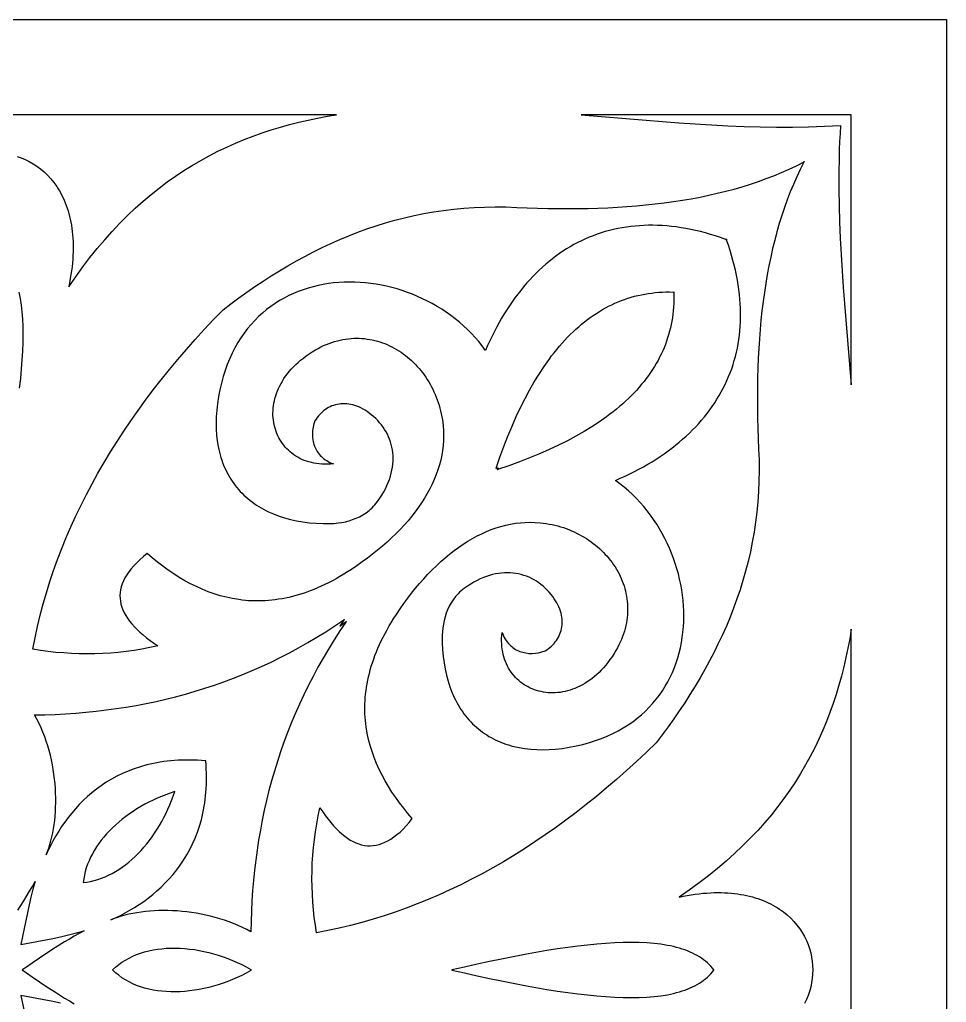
# Model space of a CAD drawing. Extents: x 38.7 to 88.7, y 79 to 129.
# Drawn here: x 64.31 to 88.68, y 103.17 to 129.02 of the extents above; entities that cross this region are included whole.
import ezdxf

# ---------------------------------------------------------------- set-up
doc = ezdxf.new("R2010")
doc.units = 0
doc.header["$MEASUREMENT"] = 0
doc.layers.add('LAYER_1', color=18, linetype='CONTINUOUS')

msp = doc.modelspace()

# ---------------------------------------------------------------- linework, layer by layer
at = {"layer": 'LAYER_1'}
for points in [[(38.681, 129.025), (88.681, 129.025), (88.681, 79.025), (38.681, 79.025)], [(79.073, 126.525), (80.788, 126.379), (81.217, 126.344), (81.647, 126.312), (82.076, 126.282), (82.504, 126.255), (82.932, 126.233), (83.36, 126.215), (83.786, 126.202), (84.212, 126.196), (84.636, 126.196), (85.058, 126.203), (85.269, 126.21), (85.479, 126.219), (85.689, 126.23), (85.898, 126.243), (85.885, 126.033), (85.874, 125.823), (85.866, 125.613), (85.859, 125.402), (85.852, 124.98), (85.852, 124.556), (85.858, 124.13), (85.871, 123.704), (85.888, 123.276), (85.911, 122.848), (85.937, 122.419), (85.967, 121.99), (86, 121.561), (86.035, 121.131), (86.181, 119.416), (86.181, 126.525)], [(84.942, 125.287), (84.948, 125.289), (84.931, 125.272), (84.836, 125.082), (84.745, 124.889), (84.658, 124.692), (84.576, 124.492), (84.497, 124.288), (84.423, 124.082), (84.353, 123.872), (84.287, 123.659), (84.225, 123.443), (84.167, 123.224), (84.112, 123.001), (84.061, 122.776), (84.014, 122.548), (83.971, 122.318), (83.931, 122.084), (83.895, 121.848), (83.862, 121.608), (83.832, 121.367), (83.806, 121.122), (83.783, 120.875), (83.764, 120.626), (83.747, 120.374), (83.734, 120.119), (83.723, 119.863), (83.716, 119.604), (83.712, 119.342), (83.71, 119.079), (83.711, 118.813), (83.715, 118.545), (83.722, 118.275), (83.731, 118.003), (83.743, 117.728), (83.754, 117.443), (83.756, 117.162), (83.752, 116.883), (83.74, 116.608), (83.721, 116.337), (83.696, 116.068), (83.663, 115.803), (83.624, 115.541), (83.578, 115.281), (83.526, 115.025), (83.467, 114.772), (83.403, 114.521), (83.332, 114.273), (83.256, 114.028), (83.174, 113.785), (83.087, 113.545), (82.994, 113.308), (82.896, 113.073), (82.793, 112.84), (82.684, 112.61), (82.571, 112.382), (82.454, 112.156), (82.331, 111.932), (82.205, 111.71), (82.074, 111.49), (81.939, 111.273), (81.8, 111.056), (81.657, 110.842), (81.511, 110.63), (81.361, 110.419), (81.207, 110.21), (81.05, 110.002), (80.791, 109.753), (80.53, 109.509), (80.269, 109.271), (80.006, 109.039), (79.741, 108.813), (79.476, 108.592), (79.209, 108.377), (78.942, 108.169), (78.672, 107.966), (78.402, 107.769), (78.13, 107.578), (77.857, 107.393), (77.583, 107.214), (77.308, 107.041), (77.031, 106.874), (76.753, 106.713), (76.473, 106.559), (76.192, 106.411), (75.91, 106.269), (75.627, 106.133), (75.342, 106.003), (75.056, 105.88), (74.768, 105.763), (74.479, 105.653), (74.189, 105.548), (73.897, 105.451), (73.604, 105.36), (73.31, 105.275), (73.014, 105.197), (72.717, 105.125), (72.418, 105.06), (72.118, 105.002), (72.086, 105.204), (72.059, 105.406), (72.037, 105.609), (72.019, 105.812), (72.007, 106.016), (71.999, 106.22), (71.996, 106.425), (71.999, 106.63), (72.006, 106.836), (72.019, 107.042), (72.037, 107.248), (72.06, 107.455), (72.089, 107.663), (72.123, 107.871), (72.163, 108.08), (72.208, 108.289), (72.279, 108.184), (72.351, 108.084), (72.422, 107.99), (72.494, 107.901), (72.567, 107.819), (72.639, 107.741), (72.712, 107.67), (72.785, 107.605), (72.858, 107.545), (72.932, 107.492), (73.006, 107.444), (73.08, 107.403), (73.154, 107.369), (73.229, 107.34), (73.304, 107.318), (73.38, 107.303), (73.455, 107.294), (73.532, 107.292), (73.608, 107.296), (73.685, 107.308), (73.762, 107.326), (73.839, 107.351), (73.917, 107.384), (73.996, 107.423), (74.074, 107.47), (74.153, 107.524), (74.233, 107.586), (74.313, 107.655), (74.393, 107.732), (74.473, 107.816), (74.555, 107.908), (74.636, 108.008), (74.52, 108.143), (74.409, 108.281), (74.302, 108.421), (74.199, 108.563), (74.102, 108.706), (74.009, 108.852), (73.922, 109), (73.841, 109.149), (73.765, 109.301), (73.696, 109.455), (73.633, 109.611), (73.577, 109.769), (73.527, 109.929), (73.485, 110.091), (73.45, 110.255), (73.422, 110.421), (73.412, 110.505), (73.403, 110.59), (73.396, 110.675), (73.391, 110.76), (73.389, 110.846), (73.388, 110.933), (73.39, 111.02), (73.394, 111.108), (73.4, 111.196), (73.408, 111.285), (73.419, 111.374), (73.431, 111.464), (73.446, 111.554), (73.464, 111.645), (73.484, 111.737), (73.506, 111.829), (73.531, 111.921), (73.558, 112.015), (73.588, 112.108), (73.62, 112.203), (73.655, 112.298), (73.693, 112.393), (73.733, 112.489), (73.776, 112.585), (73.821, 112.683), (73.869, 112.78), (73.92, 112.878), (73.974, 112.977), (74.031, 113.077), (74.09, 113.177), (74.152, 113.277), (74.218, 113.378), (74.315, 113.523), (74.414, 113.665), (74.515, 113.803), (74.618, 113.938), (74.723, 114.068), (74.829, 114.195), (74.937, 114.318), (75.047, 114.436), (75.158, 114.551), (75.27, 114.661), (75.384, 114.767), (75.499, 114.868), (75.616, 114.964), (75.733, 115.056), (75.852, 115.143), (75.972, 115.226), (76.093, 115.303), (76.215, 115.375), (76.338, 115.442), (76.462, 115.503), (76.587, 115.559), (76.712, 115.61), (76.838, 115.655), (76.965, 115.694), (77.093, 115.727), (77.221, 115.755), (77.35, 115.776), (77.479, 115.792), (77.608, 115.801), (77.738, 115.804), (77.868, 115.8), (77.998, 115.79), (78.078, 115.781), (78.156, 115.77), (78.234, 115.757), (78.311, 115.742), (78.387, 115.725), (78.462, 115.706), (78.536, 115.684), (78.609, 115.661), (78.681, 115.636), (78.752, 115.61), (78.822, 115.581), (78.891, 115.551), (78.958, 115.519), (79.024, 115.485), (79.09, 115.449), (79.153, 115.412), (79.216, 115.373), (79.277, 115.333), (79.337, 115.291), (79.395, 115.248), (79.452, 115.203), (79.507, 115.157), (79.561, 115.11), (79.613, 115.061), (79.663, 115.011), (79.712, 114.959), (79.759, 114.907), (79.805, 114.853), (79.849, 114.798), (79.891, 114.742), (79.931, 114.685), (79.969, 114.627), (80.005, 114.567), (80.04, 114.507), (80.072, 114.446), (80.103, 114.384), (80.131, 114.321), (80.157, 114.257), (80.182, 114.193), (80.204, 114.128), (80.223, 114.062), (80.241, 113.995), (80.256, 113.928), (80.27, 113.86), (80.28, 113.791), (80.289, 113.722), (80.295, 113.653), (80.298, 113.583), (80.299, 113.513), (80.298, 113.442), (80.294, 113.371), (80.287, 113.299), (80.278, 113.228), (80.266, 113.156), (80.251, 113.084), (80.234, 113.011), (80.214, 112.939), (80.191, 112.866), (80.166, 112.794), (80.137, 112.721), (80.105, 112.648), (80.071, 112.576), (80.034, 112.503), (79.993, 112.431), (79.942, 112.347), (79.889, 112.266), (79.835, 112.189), (79.78, 112.115), (79.723, 112.045), (79.666, 111.978), (79.607, 111.915), (79.547, 111.855), (79.487, 111.798), (79.425, 111.745), (79.363, 111.695), (79.301, 111.648), (79.237, 111.605), (79.173, 111.564), (79.109, 111.527), (79.045, 111.493), (78.98, 111.462), (78.914, 111.434), (78.849, 111.409), (78.784, 111.387), (78.719, 111.369), (78.653, 111.353), (78.588, 111.34), (78.523, 111.329), (78.459, 111.322), (78.395, 111.317), (78.331, 111.316), (78.268, 111.317), (78.206, 111.32), (78.144, 111.327), (78.083, 111.336), (78.023, 111.347), (77.963, 111.362), (77.905, 111.378), (77.848, 111.398), (77.792, 111.419), (77.737, 111.443), (77.684, 111.47), (77.631, 111.499), (77.581, 111.53), (77.531, 111.564), (77.484, 111.6), (77.438, 111.638), (77.394, 111.679), (77.352, 111.721), (77.311, 111.766), (77.273, 111.813), (77.236, 111.862), (77.202, 111.913), (77.17, 111.966), (77.14, 112.021), (77.113, 112.079), (77.088, 112.138), (77.065, 112.199), (77.045, 112.261), (77.028, 112.326), (77.013, 112.392), (77.002, 112.461), (76.993, 112.531), (76.987, 112.602), (76.984, 112.676), (76.984, 112.751), (76.988, 112.827), (76.995, 112.905), (77.013, 112.858), (77.034, 112.813), (77.056, 112.771), (77.079, 112.73), (77.105, 112.692), (77.131, 112.655), (77.159, 112.621), (77.188, 112.589), (77.219, 112.559), (77.251, 112.531), (77.284, 112.506), (77.318, 112.482), (77.353, 112.46), (77.389, 112.441), (77.426, 112.423), (77.464, 112.407), (77.502, 112.394), (77.541, 112.382), (77.581, 112.373), (77.622, 112.365), (77.704, 112.355), (77.788, 112.353), (77.873, 112.359), (77.959, 112.372), (78.045, 112.392), (78.13, 112.42), (78.175, 112.448), (78.217, 112.479), (78.257, 112.511), (78.295, 112.544), (78.331, 112.58), (78.365, 112.616), (78.397, 112.655), (78.426, 112.694), (78.453, 112.735), (78.477, 112.777), (78.499, 112.821), (78.518, 112.865), (78.535, 112.911), (78.549, 112.958), (78.561, 113.005), (78.569, 113.054), (78.575, 113.103), (78.578, 113.154), (78.578, 113.204), (78.575, 113.256), (78.569, 113.308), (78.56, 113.361), (78.548, 113.414), (78.533, 113.467), (78.514, 113.521), (78.492, 113.575), (78.467, 113.63), (78.438, 113.684), (78.406, 113.739), (78.37, 113.793), (78.331, 113.848), (78.288, 113.902), (78.238, 113.961), (78.186, 114.017), (78.132, 114.07), (78.077, 114.12), (78.019, 114.167), (77.96, 114.211), (77.899, 114.252), (77.837, 114.289), (77.773, 114.324), (77.708, 114.355), (77.641, 114.382), (77.573, 114.407), (77.503, 114.427), (77.432, 114.444), (77.36, 114.458), (77.287, 114.468), (77.213, 114.474), (77.138, 114.476), (77.061, 114.474), (76.984, 114.468), (76.906, 114.458), (76.827, 114.444), (76.748, 114.426), (76.667, 114.404), (76.586, 114.378), (76.505, 114.347), (76.423, 114.311), (76.34, 114.271), (76.257, 114.227), (76.174, 114.178), (76.09, 114.124), (76.006, 114.066), (75.962, 114.032), (75.92, 113.997), (75.88, 113.961), (75.842, 113.924), (75.806, 113.885), (75.772, 113.846), (75.709, 113.765), (75.654, 113.68), (75.606, 113.593), (75.564, 113.503), (75.528, 113.41), (75.498, 113.316), (75.474, 113.221), (75.454, 113.124), (75.44, 113.026), (75.43, 112.928), (75.424, 112.83), (75.423, 112.732), (75.424, 112.635), (75.433, 112.452), (75.448, 112.275), (75.47, 112.104), (75.498, 111.938), (75.533, 111.778), (75.575, 111.624), (75.622, 111.475), (75.677, 111.332), (75.737, 111.196), (75.769, 111.13), (75.803, 111.065), (75.838, 111.002), (75.875, 110.94), (75.913, 110.88), (75.953, 110.822), (75.994, 110.765), (76.036, 110.71), (76.08, 110.656), (76.126, 110.604), (76.172, 110.553), (76.22, 110.504), (76.27, 110.457), (76.321, 110.411), (76.373, 110.367), (76.426, 110.324), (76.481, 110.284), (76.537, 110.244), (76.594, 110.207), (76.653, 110.171), (76.712, 110.137), (76.774, 110.105), (76.836, 110.074), (76.899, 110.045), (76.964, 110.017), (77.03, 109.992), (77.097, 109.968), (77.165, 109.946), (77.234, 109.925), (77.305, 109.907), (77.449, 109.875), (77.598, 109.85), (77.751, 109.833), (77.908, 109.822), (78.07, 109.819), (78.235, 109.824), (78.404, 109.836), (78.578, 109.856), (78.765, 109.885), (78.947, 109.919), (79.122, 109.96), (79.292, 110.006), (79.455, 110.058), (79.613, 110.115), (79.764, 110.177), (79.91, 110.244), (80.05, 110.315), (80.184, 110.392), (80.312, 110.472), (80.435, 110.557), (80.552, 110.646), (80.663, 110.739), (80.769, 110.836), (80.869, 110.937), (80.964, 111.041), (81.053, 111.148), (81.137, 111.259), (81.216, 111.372), (81.289, 111.489), (81.357, 111.608), (81.419, 111.729), (81.477, 111.853), (81.529, 111.98), (81.576, 112.108), (81.618, 112.238), (81.655, 112.37), (81.687, 112.503), (81.714, 112.638), (81.736, 112.774), (81.754, 112.911), (81.766, 113.049), (81.774, 113.187), (81.777, 113.327), (81.775, 113.467), (81.768, 113.607), (81.757, 113.747), (81.741, 113.887), (81.721, 114.027), (81.696, 114.166), (81.667, 114.305), (81.633, 114.443), (81.595, 114.581), (81.553, 114.717), (81.506, 114.852), (81.455, 114.986), (81.4, 115.119), (81.341, 115.25), (81.278, 115.379), (81.21, 115.505), (81.138, 115.63), (81.063, 115.753), (80.983, 115.873), (80.9, 115.99), (80.813, 116.105), (80.721, 116.217), (80.626, 116.325), (80.528, 116.431), (80.425, 116.533), (80.319, 116.631), (80.209, 116.726), (80.096, 116.816), (79.979, 116.903), (80.107, 116.959), (80.233, 117.017), (80.357, 117.077), (80.478, 117.138), (80.597, 117.2), (80.714, 117.265), (80.828, 117.33), (80.94, 117.397), (81.049, 117.466), (81.156, 117.536), (81.26, 117.607), (81.363, 117.68), (81.462, 117.755), (81.559, 117.831), (81.654, 117.908), (81.746, 117.987), (81.836, 118.067), (81.923, 118.149), (82.007, 118.231), (82.089, 118.316), (82.168, 118.401), (82.245, 118.488), (82.319, 118.577), (82.39, 118.666), (82.459, 118.757), (82.525, 118.85), (82.588, 118.943), (82.649, 119.038), (82.707, 119.134), (82.762, 119.232), (82.815, 119.331), (82.864, 119.431), (82.911, 119.532), (82.955, 119.634), (82.997, 119.738), (83.035, 119.843), (83.071, 119.949), (83.104, 120.056), (83.134, 120.164), (83.161, 120.274), (83.185, 120.385), (83.206, 120.496), (83.224, 120.609), (83.239, 120.723), (83.252, 120.839), (83.261, 120.955), (83.267, 121.072), (83.271, 121.191), (83.271, 121.31), (83.268, 121.431), (83.262, 121.552), (83.253, 121.675), (83.242, 121.799), (83.226, 121.923), (83.208, 122.049), (83.187, 122.176), (83.162, 122.303), (83.135, 122.432), (83.104, 122.562), (83.07, 122.692), (83.032, 122.824), (82.992, 122.956), (82.948, 123.089), (82.901, 123.224), (82.913, 123.236), (82.913, 123.236), (82.913, 123.236), (82.908, 123.236), (82.904, 123.236), (82.901, 123.234), (82.9, 123.237), (82.896, 123.239), (82.899, 123.241), (82.899, 123.243), (82.897, 123.243), (82.894, 123.241), (82.893, 123.244), (82.89, 123.246), (82.892, 123.249), (82.891, 123.252), (82.891, 123.258), (82.891, 123.258), (82.891, 123.258), (82.879, 123.245), (82.745, 123.292), (82.612, 123.336), (82.48, 123.377), (82.348, 123.414), (82.218, 123.448), (82.088, 123.479), (81.959, 123.507), (81.832, 123.531), (81.705, 123.552), (81.579, 123.571), (81.455, 123.586), (81.331, 123.598), (81.208, 123.607), (81.087, 123.612), (80.966, 123.615), (80.847, 123.615), (80.728, 123.611), (80.611, 123.605), (80.494, 123.596), (80.379, 123.583), (80.265, 123.568), (80.152, 123.55), (80.04, 123.529), (79.93, 123.505), (79.82, 123.478), (79.712, 123.448), (79.605, 123.415), (79.499, 123.379), (79.394, 123.341), (79.29, 123.3), (79.188, 123.255), (79.087, 123.209), (78.987, 123.159), (78.888, 123.106), (78.79, 123.051), (78.694, 122.993), (78.599, 122.933), (78.506, 122.869), (78.413, 122.803), (78.322, 122.734), (78.233, 122.663), (78.144, 122.589), (78.057, 122.512), (77.972, 122.433), (77.887, 122.351), (77.804, 122.267), (77.723, 122.18), (77.643, 122.09), (77.564, 121.998), (77.487, 121.904), (77.411, 121.806), (77.336, 121.707), (77.263, 121.605), (77.192, 121.5), (77.122, 121.393), (77.053, 121.284), (76.986, 121.172), (76.92, 121.058), (76.856, 120.941), (76.794, 120.823), (76.733, 120.701), (76.673, 120.578), (76.615, 120.452), (76.559, 120.323), (76.472, 120.44), (76.382, 120.554), (76.287, 120.664), (76.189, 120.77), (76.087, 120.872), (75.981, 120.971), (75.873, 121.066), (75.761, 121.157), (75.646, 121.244), (75.529, 121.328), (75.409, 121.407), (75.286, 121.483), (75.161, 121.554), (75.034, 121.622), (74.905, 121.685), (74.775, 121.745), (74.642, 121.8), (74.508, 121.851), (74.373, 121.897), (74.237, 121.94), (74.099, 121.978), (73.961, 122.011), (73.822, 122.041), (73.682, 122.065), (73.543, 122.086), (73.402, 122.101), (73.262, 122.113), (73.122, 122.119), (72.983, 122.121), (72.843, 122.118), (72.705, 122.11), (72.567, 122.098), (72.43, 122.081), (72.294, 122.059), (72.159, 122.032), (72.025, 122), (71.894, 121.963), (71.764, 121.921), (71.635, 121.873), (71.509, 121.821), (71.385, 121.764), (71.264, 121.701), (71.145, 121.633), (71.028, 121.56), (70.915, 121.482), (70.804, 121.398), (70.697, 121.308), (70.593, 121.214), (70.492, 121.113), (70.395, 121.008), (70.302, 120.896), (70.213, 120.779), (70.128, 120.657), (70.047, 120.528), (69.971, 120.394), (69.899, 120.254), (69.833, 120.108), (69.771, 119.957), (69.714, 119.799), (69.662, 119.636), (69.616, 119.466), (69.575, 119.291), (69.54, 119.109), (69.511, 118.922), (69.492, 118.749), (69.48, 118.579), (69.475, 118.414), (69.478, 118.253), (69.488, 118.095), (69.506, 117.942), (69.531, 117.794), (69.563, 117.649), (69.581, 117.579), (69.602, 117.509), (69.624, 117.441), (69.648, 117.374), (69.673, 117.308), (69.7, 117.243), (69.73, 117.18), (69.76, 117.118), (69.793, 117.057), (69.827, 116.997), (69.863, 116.938), (69.9, 116.881), (69.939, 116.825), (69.98, 116.77), (70.023, 116.717), (70.067, 116.665), (70.113, 116.614), (70.16, 116.565), (70.209, 116.517), (70.259, 116.47), (70.312, 116.425), (70.365, 116.381), (70.421, 116.338), (70.478, 116.297), (70.536, 116.257), (70.596, 116.219), (70.658, 116.182), (70.721, 116.147), (70.785, 116.113), (70.851, 116.081), (70.988, 116.021), (71.131, 115.967), (71.279, 115.919), (71.434, 115.877), (71.594, 115.842), (71.76, 115.814), (71.931, 115.792), (72.108, 115.777), (72.29, 115.768), (72.387, 115.767), (72.485, 115.769), (72.584, 115.774), (72.682, 115.784), (72.779, 115.798), (72.876, 115.818), (72.972, 115.842), (73.066, 115.872), (73.158, 115.908), (73.249, 115.95), (73.336, 115.998), (73.421, 116.054), (73.502, 116.116), (73.541, 116.15), (73.579, 116.186), (73.617, 116.224), (73.653, 116.264), (73.688, 116.307), (73.722, 116.351), (73.78, 116.435), (73.834, 116.518), (73.883, 116.602), (73.927, 116.685), (73.967, 116.767), (74.002, 116.849), (74.033, 116.931), (74.06, 117.012), (74.082, 117.092), (74.1, 117.172), (74.114, 117.251), (74.124, 117.329), (74.13, 117.406), (74.132, 117.482), (74.129, 117.557), (74.123, 117.632), (74.114, 117.705), (74.1, 117.777), (74.083, 117.848), (74.063, 117.917), (74.038, 117.985), (74.011, 118.052), (73.98, 118.117), (73.945, 118.181), (73.908, 118.244), (73.867, 118.304), (73.823, 118.364), (73.776, 118.421), (73.726, 118.477), (73.673, 118.53), (73.617, 118.582), (73.558, 118.632), (73.504, 118.675), (73.449, 118.715), (73.394, 118.75), (73.34, 118.782), (73.285, 118.811), (73.231, 118.837), (73.177, 118.858), (73.123, 118.877), (73.07, 118.892), (73.017, 118.905), (72.964, 118.914), (72.912, 118.92), (72.86, 118.922), (72.809, 118.922), (72.759, 118.919), (72.71, 118.914), (72.661, 118.905), (72.614, 118.893), (72.567, 118.879), (72.521, 118.862), (72.477, 118.843), (72.433, 118.821), (72.391, 118.797), (72.35, 118.77), (72.31, 118.741), (72.272, 118.709), (72.235, 118.675), (72.2, 118.639), (72.166, 118.601), (72.134, 118.561), (72.104, 118.519), (72.075, 118.475), (72.048, 118.389), (72.028, 118.303), (72.015, 118.218), (72.009, 118.132), (72.011, 118.048), (72.021, 117.966), (72.028, 117.925), (72.038, 117.886), (72.05, 117.846), (72.063, 117.808), (72.079, 117.77), (72.096, 117.733), (72.116, 117.697), (72.138, 117.662), (72.161, 117.628), (72.187, 117.595), (72.215, 117.563), (72.245, 117.533), (72.277, 117.503), (72.311, 117.475), (72.347, 117.449), (72.386, 117.424), (72.426, 117.4), (72.469, 117.378), (72.514, 117.357), (72.561, 117.339), (72.483, 117.332), (72.406, 117.329), (72.331, 117.328), (72.258, 117.331), (72.186, 117.337), (72.116, 117.346), (72.048, 117.358), (71.982, 117.372), (71.917, 117.389), (71.854, 117.409), (71.793, 117.432), (71.734, 117.457), (71.677, 117.484), (71.622, 117.514), (71.569, 117.546), (71.518, 117.58), (71.469, 117.617), (71.422, 117.655), (71.377, 117.696), (71.334, 117.738), (71.294, 117.782), (71.256, 117.828), (71.22, 117.876), (71.186, 117.925), (71.155, 117.976), (71.126, 118.028), (71.099, 118.081), (71.075, 118.136), (71.053, 118.192), (71.034, 118.249), (71.017, 118.308), (71.003, 118.367), (70.991, 118.427), (70.982, 118.488), (70.976, 118.55), (70.972, 118.612), (70.971, 118.675), (70.973, 118.739), (70.978, 118.803), (70.985, 118.868), (70.995, 118.933), (71.008, 118.998), (71.024, 119.063), (71.043, 119.128), (71.065, 119.194), (71.09, 119.259), (71.118, 119.324), (71.149, 119.389), (71.183, 119.453), (71.22, 119.518), (71.26, 119.582), (71.304, 119.645), (71.35, 119.708), (71.4, 119.77), (71.454, 119.831), (71.51, 119.892), (71.57, 119.951), (71.634, 120.01), (71.7, 120.067), (71.771, 120.124), (71.844, 120.179), (71.922, 120.233), (72.002, 120.286), (72.087, 120.337), (72.159, 120.378), (72.232, 120.415), (72.304, 120.45), (72.377, 120.481), (72.449, 120.51), (72.522, 120.535), (72.594, 120.558), (72.667, 120.578), (72.739, 120.596), (72.811, 120.61), (72.883, 120.622), (72.955, 120.631), (73.026, 120.638), (73.098, 120.642), (73.168, 120.643), (73.239, 120.642), (73.309, 120.639), (73.378, 120.633), (73.447, 120.624), (73.516, 120.614), (73.584, 120.601), (73.651, 120.585), (73.717, 120.568), (73.783, 120.548), (73.849, 120.526), (73.913, 120.502), (73.977, 120.475), (74.04, 120.447), (74.102, 120.416), (74.163, 120.384), (74.223, 120.35), (74.282, 120.313), (74.341, 120.275), (74.398, 120.235), (74.454, 120.193), (74.509, 120.149), (74.563, 120.104), (74.615, 120.056), (74.667, 120.008), (74.717, 119.957), (74.766, 119.905), (74.813, 119.851), (74.859, 119.796), (74.904, 119.739), (74.947, 119.681), (74.989, 119.621), (75.029, 119.56), (75.068, 119.498), (75.105, 119.434), (75.141, 119.369), (75.174, 119.302), (75.206, 119.235), (75.237, 119.166), (75.265, 119.096), (75.292, 119.025), (75.317, 118.953), (75.34, 118.88), (75.361, 118.806), (75.381, 118.731), (75.398, 118.655), (75.413, 118.578), (75.426, 118.5), (75.437, 118.422), (75.446, 118.343), (75.456, 118.212), (75.46, 118.082), (75.457, 117.952), (75.448, 117.823), (75.432, 117.694), (75.411, 117.565), (75.383, 117.437), (75.35, 117.31), (75.311, 117.183), (75.266, 117.056), (75.215, 116.931), (75.159, 116.806), (75.097, 116.682), (75.031, 116.559), (74.959, 116.437), (74.881, 116.316), (74.799, 116.196), (74.712, 116.077), (74.62, 115.96), (74.524, 115.843), (74.422, 115.728), (74.317, 115.614), (74.207, 115.502), (74.092, 115.391), (73.974, 115.281), (73.851, 115.174), (73.724, 115.067), (73.593, 114.963), (73.459, 114.86), (73.321, 114.759), (73.179, 114.659), (73.034, 114.562), (72.933, 114.497), (72.832, 114.434), (72.732, 114.375), (72.633, 114.318), (72.534, 114.265), (72.436, 114.214), (72.338, 114.165), (72.241, 114.12), (72.145, 114.077), (72.049, 114.037), (71.953, 113.999), (71.859, 113.965), (71.764, 113.932), (71.67, 113.902), (71.577, 113.875), (71.485, 113.85), (71.393, 113.828), (71.301, 113.808), (71.21, 113.791), (71.12, 113.776), (71.03, 113.763), (70.941, 113.752), (70.852, 113.744), (70.764, 113.738), (70.676, 113.734), (70.589, 113.732), (70.502, 113.733), (70.416, 113.736), (70.33, 113.74), (70.245, 113.747), (70.161, 113.756), (70.077, 113.767), (69.911, 113.794), (69.747, 113.829), (69.584, 113.871), (69.424, 113.921), (69.267, 113.977), (69.111, 114.04), (68.957, 114.11), (68.805, 114.185), (68.655, 114.266), (68.508, 114.353), (68.362, 114.446), (68.218, 114.543), (68.077, 114.646), (67.937, 114.753), (67.799, 114.865), (67.663, 114.98), (67.564, 114.899), (67.472, 114.818), (67.388, 114.737), (67.311, 114.657), (67.242, 114.577), (67.18, 114.498), (67.126, 114.419), (67.079, 114.34), (67.04, 114.262), (67.007, 114.184), (66.982, 114.106), (66.963, 114.029), (66.952, 113.952), (66.947, 113.876), (66.95, 113.8), (66.959, 113.724), (66.974, 113.648), (66.996, 113.573), (67.024, 113.498), (67.059, 113.424), (67.1, 113.35), (67.148, 113.276), (67.201, 113.202), (67.26, 113.129), (67.326, 113.056), (67.397, 112.983), (67.474, 112.911), (67.557, 112.839), (67.646, 112.767), (67.74, 112.695), (67.839, 112.624), (67.944, 112.552), (67.735, 112.507), (67.527, 112.467), (67.319, 112.433), (67.111, 112.404), (66.904, 112.381), (66.698, 112.363), (66.491, 112.35), (66.286, 112.343), (66.08, 112.34), (65.876, 112.343), (65.672, 112.351), (65.468, 112.364), (65.265, 112.381), (65.062, 112.403), (64.859, 112.43), (64.658, 112.462), (64.716, 112.762), (64.781, 113.061), (64.853, 113.358), (64.931, 113.654), (65.015, 113.949), (65.107, 114.242), (65.204, 114.533), (65.308, 114.824), (65.419, 115.113), (65.536, 115.4), (65.659, 115.686), (65.789, 115.971), (65.924, 116.255), (66.066, 116.537), (66.215, 116.817), (66.369, 117.097), (66.53, 117.375), (66.697, 117.652), (66.87, 117.927), (67.049, 118.202), (67.234, 118.475), (67.425, 118.746), (67.622, 119.017), (67.824, 119.286), (68.033, 119.554), (68.248, 119.82), (68.468, 120.086), (68.695, 120.35), (68.927, 120.613), (69.165, 120.875), (69.408, 121.135), (69.658, 121.394), (69.865, 121.551), (70.075, 121.705), (70.285, 121.855), (70.498, 122.001), (70.712, 122.144), (70.928, 122.283), (71.146, 122.418), (71.366, 122.549), (71.588, 122.676), (71.812, 122.798), (72.038, 122.916), (72.266, 123.029), (72.496, 123.137), (72.729, 123.24), (72.964, 123.338), (73.201, 123.431), (73.441, 123.518), (73.684, 123.6), (73.929, 123.677), (74.177, 123.747), (74.427, 123.811), (74.681, 123.87), (74.937, 123.922), (75.196, 123.968), (75.459, 124.007), (75.724, 124.04), (75.992, 124.065), (76.264, 124.084), (76.539, 124.096), (76.817, 124.101), (77.099, 124.098), (77.384, 124.087), (77.658, 124.075), (77.93, 124.066), (78.201, 124.059), (78.468, 124.055), (78.734, 124.054), (78.998, 124.056), (79.259, 124.06), (79.518, 124.067), (79.775, 124.078), (80.03, 124.091), (80.282, 124.108), (80.531, 124.127), (80.778, 124.15), (81.023, 124.176), (81.264, 124.206), (81.503, 124.239), (81.74, 124.275), (81.973, 124.315), (82.204, 124.359), (82.432, 124.406), (82.657, 124.456), (82.88, 124.511), (83.099, 124.569), (83.315, 124.631), (83.528, 124.697), (83.738, 124.768), (83.944, 124.842), (84.148, 124.92), (84.348, 125.002), (84.545, 125.089), (84.738, 125.18), (84.928, 125.275), (84.945, 125.292)], [(81.502, 121.847), (81.512, 121.847), (81.516, 121.852), (81.516, 121.847), (81.521, 121.847), (81.516, 121.843), (81.517, 121.746), (81.517, 121.651), (81.513, 121.556), (81.508, 121.463), (81.5, 121.369), (81.489, 121.277), (81.477, 121.185), (81.462, 121.095), (81.444, 121.004), (81.425, 120.915), (81.402, 120.826), (81.378, 120.738), (81.351, 120.651), (81.322, 120.565), (81.291, 120.479), (81.257, 120.394), (81.221, 120.31), (81.182, 120.226), (81.141, 120.143), (81.098, 120.061), (81.053, 119.98), (81.005, 119.9), (80.955, 119.82), (80.902, 119.741), (80.847, 119.662), (80.79, 119.585), (80.73, 119.508), (80.668, 119.432), (80.604, 119.357), (80.537, 119.282), (80.468, 119.208), (80.397, 119.135), (80.323, 119.063), (80.247, 118.991), (80.169, 118.92), (80.088, 118.85), (80.005, 118.78), (79.92, 118.712), (79.832, 118.644), (79.742, 118.577), (79.555, 118.445), (79.359, 118.315), (79.153, 118.189), (78.938, 118.066), (78.714, 117.946), (78.48, 117.828), (78.237, 117.714), (77.984, 117.603), (77.722, 117.495), (77.451, 117.389), (77.171, 117.287), (76.881, 117.187), (76.876, 117.182), (76.874, 117.182), (76.876, 117.185), (76.872, 117.183), (76.872, 117.185), (76.878, 117.191), (76.894, 117.238), (76.846, 117.222), (76.841, 117.217), (76.839, 117.217), (76.841, 117.22), (76.837, 117.219), (76.837, 117.22), (76.843, 117.225), (76.942, 117.515), (77.045, 117.795), (77.15, 118.067), (77.258, 118.328), (77.37, 118.581), (77.484, 118.824), (77.601, 119.058), (77.722, 119.282), (77.845, 119.497), (77.971, 119.703), (78.1, 119.899), (78.232, 120.087), (78.3, 120.177), (78.367, 120.264), (78.436, 120.35), (78.506, 120.433), (78.576, 120.513), (78.647, 120.592), (78.718, 120.668), (78.791, 120.741), (78.864, 120.813), (78.938, 120.882), (79.012, 120.948), (79.088, 121.012), (79.164, 121.074), (79.241, 121.134), (79.318, 121.191), (79.396, 121.246), (79.476, 121.299), (79.555, 121.349), (79.636, 121.397), (79.717, 121.442), (79.799, 121.486), (79.882, 121.526), (79.965, 121.565), (80.05, 121.601), (80.135, 121.635), (80.22, 121.666), (80.307, 121.695), (80.394, 121.722), (80.482, 121.747), (80.571, 121.769), (80.66, 121.788), (80.75, 121.806), (80.841, 121.821), (80.933, 121.833), (81.025, 121.844), (81.118, 121.852), (81.212, 121.857), (81.307, 121.861), (81.402, 121.862), (81.498, 121.86), (81.502, 121.865), (81.502, 121.86), (81.507, 121.86), (81.502, 121.856)], [(70.389, 105.028), (70.28, 105.088), (70.168, 105.145), (70.053, 105.197), (69.937, 105.247), (69.819, 105.293), (69.699, 105.335), (69.577, 105.374), (69.455, 105.41), (69.331, 105.442), (69.207, 105.471), (69.082, 105.496), (68.957, 105.519), (68.831, 105.538), (68.706, 105.554), (68.581, 105.567), (68.456, 105.577), (68.332, 105.583), (68.209, 105.587), (68.087, 105.588), (67.967, 105.586), (67.848, 105.58), (67.731, 105.573), (67.616, 105.562), (67.503, 105.548), (67.393, 105.532), (67.285, 105.513), (67.18, 105.491), (67.079, 105.467), (66.98, 105.44), (66.886, 105.41), (66.795, 105.378), (66.707, 105.344), (66.833, 105.401), (66.959, 105.462), (67.084, 105.527), (67.208, 105.596), (67.331, 105.67), (67.453, 105.748), (67.573, 105.831), (67.691, 105.918), (67.808, 106.01), (67.921, 106.107), (68.032, 106.208), (68.14, 106.314), (68.244, 106.424), (68.345, 106.54), (68.442, 106.661), (68.535, 106.786), (68.623, 106.917), (68.706, 107.053), (68.784, 107.194), (68.857, 107.34), (68.924, 107.491), (68.985, 107.648), (69.04, 107.811), (69.088, 107.978), (69.11, 108.064), (69.13, 108.152), (69.148, 108.24), (69.164, 108.331), (69.178, 108.422), (69.191, 108.515), (69.201, 108.61), (69.21, 108.705), (69.217, 108.803), (69.221, 108.902), (69.224, 109.002), (69.224, 109.103), (69.222, 109.207), (69.218, 109.311), (69.212, 109.417), (69.204, 109.525), (69.096, 109.534), (68.989, 109.541), (68.884, 109.546), (68.781, 109.549), (68.679, 109.549), (68.579, 109.547), (68.48, 109.543), (68.382, 109.537), (68.286, 109.529), (68.191, 109.52), (68.098, 109.508), (68.006, 109.494), (67.916, 109.478), (67.827, 109.461), (67.739, 109.442), (67.653, 109.421), (67.485, 109.373), (67.322, 109.32), (67.165, 109.259), (67.013, 109.193), (66.866, 109.121), (66.725, 109.044), (66.588, 108.962), (66.457, 108.874), (66.331, 108.782), (66.21, 108.686), (66.094, 108.586), (65.983, 108.482), (65.876, 108.375), (65.775, 108.265), (65.678, 108.152), (65.585, 108.036), (65.498, 107.918), (65.414, 107.798), (65.336, 107.677), (65.261, 107.554), (65.191, 107.43), (65.126, 107.305), (65.064, 107.18), (65.007, 107.055), (65.042, 107.142), (65.075, 107.233), (65.105, 107.327), (65.132, 107.425), (65.157, 107.527), (65.18, 107.631), (65.199, 107.739), (65.216, 107.849), (65.231, 107.961), (65.242, 108.076), (65.251, 108.193), (65.256, 108.312), (65.259, 108.432), (65.259, 108.553), (65.256, 108.676), (65.25, 108.8), (65.24, 108.924), (65.228, 109.049), (65.212, 109.175), (65.194, 109.3), (65.172, 109.425), (65.146, 109.55), (65.118, 109.675), (65.086, 109.798), (65.05, 109.921), (65.011, 110.042), (64.969, 110.162), (64.923, 110.281), (64.874, 110.397), (64.82, 110.512), (64.764, 110.624), (64.703, 110.734), (64.975, 110.74), (65.246, 110.75), (65.517, 110.764), (65.785, 110.783), (66.053, 110.806), (66.32, 110.833), (66.586, 110.865), (66.85, 110.901), (67.113, 110.941), (67.375, 110.987), (67.636, 111.037), (67.896, 111.091), (68.155, 111.15), (68.412, 111.214), (68.668, 111.283), (68.923, 111.357), (69.177, 111.435), (69.43, 111.519), (69.681, 111.607), (69.931, 111.701), (70.18, 111.799), (70.428, 111.903), (70.674, 112.012), (70.92, 112.126), (71.163, 112.246), (71.406, 112.371), (71.647, 112.501), (71.887, 112.637), (72.126, 112.778), (72.363, 112.924), (72.599, 113.076), (72.834, 113.234), (72.846, 113.247), (72.841, 113.239), (72.849, 113.245), (72.837, 113.232), (72.726, 113.07), (72.888, 113.181), (72.9, 113.193), (72.895, 113.186), (72.903, 113.191), (72.89, 113.178), (72.732, 112.943), (72.579, 112.707), (72.432, 112.469), (72.291, 112.229), (72.155, 111.989), (72.025, 111.747), (71.9, 111.504), (71.78, 111.26), (71.666, 111.014), (71.557, 110.767), (71.453, 110.519), (71.354, 110.269), (71.26, 110.018), (71.172, 109.766), (71.088, 109.513), (71.01, 109.259), (70.936, 109.003), (70.867, 108.746), (70.803, 108.488), (70.744, 108.229), (70.69, 107.968), (70.64, 107.707), (70.595, 107.444), (70.554, 107.18), (70.518, 106.915), (70.487, 106.649), (70.46, 106.381), (70.437, 106.113), (70.419, 105.843), (70.405, 105.573), (70.395, 105.301)], [(68.387, 108.718), (68.27, 108.679), (68.154, 108.637), (68.04, 108.592), (67.927, 108.544), (67.817, 108.493), (67.708, 108.44), (67.601, 108.383), (67.496, 108.324), (67.394, 108.262), (67.294, 108.198), (67.196, 108.131), (67.101, 108.062), (67.009, 107.991), (66.921, 107.918), (66.835, 107.842), (66.752, 107.765), (66.673, 107.686), (66.597, 107.605), (66.525, 107.522), (66.457, 107.437), (66.393, 107.351), (66.332, 107.264), (66.276, 107.175), (66.224, 107.085), (66.177, 106.994), (66.134, 106.901), (66.096, 106.808), (66.063, 106.713), (66.035, 106.618), (66.012, 106.522), (65.994, 106.425), (65.982, 106.328), (66.079, 106.339), (66.176, 106.356), (66.272, 106.378), (66.368, 106.406), (66.462, 106.438), (66.556, 106.475), (66.649, 106.517), (66.74, 106.564), (66.831, 106.615), (66.92, 106.671), (67.008, 106.73), (67.094, 106.794), (67.179, 106.862), (67.262, 106.934), (67.344, 107.009), (67.424, 107.088), (67.502, 107.17), (67.578, 107.255), (67.652, 107.344), (67.723, 107.435), (67.793, 107.53), (67.86, 107.627), (67.925, 107.727), (67.988, 107.829), (68.047, 107.933), (68.105, 108.04), (68.159, 108.149), (68.211, 108.259), (68.259, 108.372), (68.305, 108.486), (68.347, 108.601)], [(82.566, 104.025), (82.566, 104.025), (82.566, 104.025), (82.566, 104.025), (82.527, 104.075), (82.485, 104.123), (82.442, 104.168), (82.396, 104.212), (82.347, 104.254), (82.297, 104.295), (82.244, 104.333), (82.188, 104.37), (82.13, 104.404), (82.07, 104.437), (82.008, 104.469), (81.943, 104.498), (81.876, 104.526), (81.807, 104.552), (81.736, 104.576), (81.662, 104.599), (81.586, 104.62), (81.508, 104.64), (81.428, 104.657), (81.345, 104.673), (81.173, 104.701), (80.993, 104.722), (80.803, 104.737), (80.606, 104.746), (80.399, 104.749), (80.185, 104.747), (79.962, 104.739), (79.73, 104.725), (79.491, 104.706), (79.244, 104.681), (78.988, 104.652), (78.725, 104.617), (78.454, 104.578), (78.175, 104.534), (77.888, 104.485), (77.594, 104.432), (77.292, 104.374), (76.983, 104.312), (76.666, 104.246), (76.342, 104.177), (76.011, 104.103), (75.673, 104.025), (75.673, 104.025), (75.673, 104.025), (75.673, 104.025), (75.673, 104.025), (75.673, 104.025), (75.673, 104.025), (75.673, 104.025), (75.673, 104.025), (75.673, 104.024), (75.673, 104.024), (76.011, 103.947), (76.342, 103.873), (76.666, 103.803), (76.983, 103.737), (77.292, 103.676), (77.594, 103.618), (77.888, 103.565), (78.175, 103.516), (78.454, 103.472), (78.725, 103.433), (78.988, 103.398), (79.244, 103.368), (79.491, 103.344), (79.73, 103.325), (79.962, 103.311), (80.185, 103.303), (80.399, 103.3), (80.606, 103.303), (80.803, 103.313), (80.993, 103.328), (81.173, 103.349), (81.345, 103.376), (81.428, 103.392), (81.508, 103.41), (81.586, 103.43), (81.662, 103.451), (81.736, 103.473), (81.807, 103.498), (81.876, 103.524), (81.943, 103.552), (82.008, 103.581), (82.07, 103.612), (82.13, 103.645), (82.188, 103.68), (82.244, 103.717), (82.297, 103.755), (82.347, 103.795), (82.396, 103.837), (82.442, 103.881), (82.485, 103.927), (82.527, 103.975), (82.566, 104.024), (82.566, 104.024), (82.566, 104.025)], [(70.388, 104.01), (70.27, 103.945), (70.151, 103.884), (70.029, 103.827), (69.907, 103.774), (69.784, 103.725), (69.659, 103.679), (69.534, 103.637), (69.408, 103.6), (69.282, 103.566), (69.156, 103.537), (69.03, 103.512), (68.904, 103.491), (68.778, 103.474), (68.654, 103.461), (68.53, 103.453), (68.407, 103.449), (68.286, 103.45), (68.166, 103.455), (68.047, 103.465), (67.931, 103.479), (67.817, 103.498), (67.705, 103.522), (67.595, 103.55), (67.488, 103.583), (67.384, 103.621), (67.283, 103.664), (67.186, 103.712), (67.091, 103.764), (67.001, 103.822), (66.915, 103.885), (66.832, 103.953), (66.754, 104.026), (66.832, 104.098), (66.915, 104.166), (67.001, 104.229), (67.091, 104.286), (67.186, 104.339), (67.283, 104.387), (67.384, 104.429), (67.488, 104.467), (67.595, 104.5), (67.705, 104.529), (67.817, 104.552), (67.931, 104.571), (68.047, 104.585), (68.166, 104.595), (68.286, 104.6), (68.407, 104.601), (68.53, 104.597), (68.654, 104.589), (68.778, 104.576), (68.904, 104.56), (69.03, 104.539), (69.156, 104.513), (69.282, 104.484), (69.408, 104.451), (69.534, 104.413), (69.659, 104.371), (69.784, 104.326), (69.907, 104.276), (70.029, 104.223), (70.151, 104.166), (70.27, 104.105), (70.388, 104.04)]]:
    msp.add_lwpolyline(points, close=True, dxfattribs=at)
for points in [[(64.243, 125.426), (64.351, 125.389), (64.458, 125.344), (64.563, 125.292), (64.666, 125.234), (64.765, 125.169), (64.861, 125.097), (64.954, 125.018), (65.043, 124.932), (65.128, 124.839), (65.209, 124.739), (65.285, 124.633), (65.321, 124.577), (65.355, 124.52), (65.389, 124.46), (65.421, 124.399), (65.451, 124.337), (65.481, 124.272), (65.508, 124.206), (65.534, 124.138), (65.559, 124.069), (65.582, 123.998), (65.603, 123.925), (65.623, 123.85), (65.641, 123.774), (65.657, 123.695), (65.671, 123.616), (65.684, 123.534), (65.694, 123.451), (65.703, 123.366), (65.709, 123.279), (65.714, 123.19), (65.717, 123.1), (65.717, 123.008), (65.716, 122.915), (65.712, 122.819), (65.706, 122.722), (65.698, 122.624), (65.687, 122.523), (65.674, 122.421), (65.659, 122.317), (65.642, 122.212), (65.622, 122.104), (65.599, 121.995), (65.783, 122.263), (65.97, 122.52), (66.159, 122.768), (66.351, 123.007), (66.546, 123.236), (66.743, 123.456), (66.943, 123.667), (67.145, 123.869), (67.35, 124.063), (67.557, 124.248), (67.767, 124.425), (67.979, 124.594), (68.193, 124.755), (68.41, 124.908), (68.629, 125.054), (68.85, 125.192), (69.073, 125.323), (69.298, 125.446), (69.525, 125.563), (69.754, 125.673), (69.985, 125.776), (70.218, 125.873), (70.453, 125.964), (70.69, 126.048), (70.928, 126.127), (71.169, 126.2), (71.41, 126.267), (71.654, 126.329), (71.899, 126.385), (72.146, 126.437), (72.394, 126.483), (72.644, 126.525), (54.718, 126.525)], [(64.307, 119.332), (64.337, 119.588), (64.361, 119.835), (64.38, 120.075), (64.394, 120.306), (64.403, 120.529), (64.405, 120.744), (64.402, 120.95), (64.393, 121.148), (64.378, 121.337), (64.357, 121.518), (64.329, 121.689), (64.313, 121.772), (64.295, 121.852)], [(86.181, 95.061), (86.181, 112.989), (86.139, 112.74), (86.093, 112.491), (86.041, 112.245), (85.985, 112), (85.923, 111.756), (85.856, 111.514), (85.783, 111.274), (85.704, 111.035), (85.62, 110.798), (85.529, 110.564), (85.432, 110.33), (85.329, 110.099), (85.219, 109.87), (85.102, 109.643), (84.979, 109.418), (84.848, 109.194), (84.71, 108.973), (84.564, 108.755), (84.411, 108.538), (84.25, 108.324), (84.081, 108.111), (83.904, 107.902), (83.719, 107.694), (83.525, 107.489), (83.323, 107.287), (83.112, 107.087), (82.892, 106.89), (82.663, 106.695), (82.424, 106.503), (82.176, 106.314), (81.918, 106.127), (81.651, 105.943), (81.76, 105.966), (81.867, 105.986), (81.973, 106.003), (82.077, 106.019), (82.179, 106.031), (82.28, 106.042), (82.378, 106.05), (82.475, 106.056), (82.571, 106.06), (82.664, 106.061), (82.756, 106.061), (82.846, 106.058), (82.935, 106.054), (83.021, 106.047), (83.106, 106.038), (83.19, 106.028), (83.271, 106.015), (83.351, 106.001), (83.429, 105.985), (83.506, 105.967), (83.58, 105.947), (83.653, 105.926), (83.725, 105.903), (83.794, 105.879), (83.862, 105.852), (83.928, 105.825), (83.993, 105.796), (84.055, 105.765), (84.116, 105.733), (84.175, 105.699), (84.233, 105.665), (84.289, 105.629), (84.395, 105.553), (84.495, 105.472), (84.588, 105.387), (84.673, 105.298), (84.752, 105.205), (84.825, 105.109), (84.89, 105.01), (84.948, 104.907), (85, 104.803), (85.044, 104.696), (85.082, 104.587), (85.113, 104.476), (85.137, 104.365), (85.154, 104.252), (85.165, 104.139), (85.168, 104.025), (85.168, 104.025), (85.168, 104.025), (85.165, 103.911), (85.154, 103.798), (85.137, 103.685), (85.113, 103.573), (85.082, 103.463), (85.044, 103.354), (85, 103.247), (84.948, 103.142)], [(64.266, 105.603), (64.42, 105.844), (64.572, 106.096), (64.646, 106.225), (64.717, 106.355), (64.66, 106.151), (64.607, 105.945), (64.558, 105.739), (64.512, 105.531), (64.426, 105.113), (64.345, 104.695), (64.763, 104.773), (65.18, 104.856), (65.388, 104.901), (65.595, 104.949), (65.802, 105), (66.007, 105.056), (65.877, 104.986), (65.747, 104.914), (65.619, 104.84), (65.493, 104.764), (65.251, 104.613), (65.025, 104.465), (64.639, 104.204), (64.49, 104.101), (64.375, 104.025), (64.49, 103.95), (64.639, 103.848), (65.025, 103.586), (65.251, 103.438), (65.493, 103.286), (65.619, 103.211), (65.747, 103.136)], [(65.388, 103.15), (65.18, 103.195), (64.763, 103.279), (64.345, 103.358), (64.426, 102.938)]]:
    msp.add_lwpolyline(points, dxfattribs=at)

doc.saveas('drawing.dxf')
